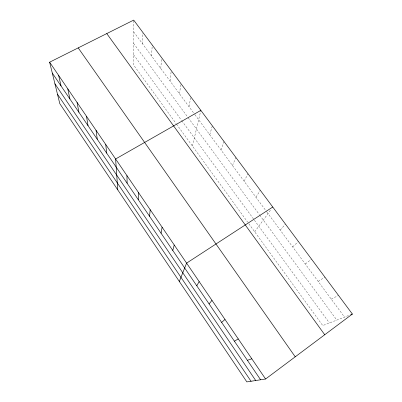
<?xml version="1.0" encoding="UTF-8"?>
<svg xmlns="http://www.w3.org/2000/svg" width="402" height="402" viewBox="0 0 402 402"><rect width="100%" height="100%" fill="white"/><g stroke="black" fill="none" stroke-linecap="round" stroke-linejoin="round"><path stroke-width="0.3" stroke-dasharray="2.01 1.51" d="M133.69 20.718L133.549 64.933L176.161 123.63M142.569 43.863L142.876 33.07M151.604 56.084L152.222 45.004M160.76 68.471L161.624 58.315M170.041 81.023L171.192 71.219M179.443 93.746L180.99 83.676M188.975 106.646L190.734 97.535M192.422 146.037L200.714 110.957M209.749 134.745L212.351 125.831M221.03 150.011L224.035 141.539M232.492 165.518L235.914 157.504M244.14 181.272L247.994 173.739M255.979 197.287L260.275 190.246M254.702 231.828L270.933 209.542M280.234 230.105L285.465 224.105M292.666 246.923L298.384 241.476M305.309 264.024L311.53 259.144M318.163 281.415L324.906 277.124M331.238 299.103L338.519 295.42M348.454 315.57L322.751 325.57L247.888 222.442M133.655 31.803L194.553 114.188M194.925 114.691L266.551 211.588M266.913 212.08L344.534 317.098M133.62 43.436L187.84 117.258M188.196 117.746L259.325 214.593M259.687 215.085L336.816 320.098M133.585 54.682L181.413 120.203M181.769 120.69L329.429 322.972M176.518 124.128L247.526 221.944"/><path stroke-width="0.6" d="M138.253 199.628L138.459 192.508M149.569 216.286L150.182 209.703M161.071 233.225L162.106 227.2M172.77 250.451L174.242 245.004M179.327 281.46L186.598 263.124L272.762 207.035M196.779 285.802L199.171 281.571M209.1 303.937L211.975 300.349M221.633 322.394L225.009 319.474M265.591 379.001L352.378 314.047L133.69 20.1L49.622 62.199L59.808 103.651L246.838 381.9L265.591 379.001L49.622 62.199M234.391 341.182L238.285 338.946M200.849 110.374L115.61 158.991L117.781 189.895M350.695 314.701L352.378 314.047M247.381 360.303L251.813 358.79M106.771 33.582L324.726 334.74M78.199 47.888L295.234 356.815M52.29 73.058L260.602 379.769M54.938 83.832L255.707 380.528M57.486 94.209L251.039 381.252M58.647 75.435L61.039 85.943M67.797 88.862L69.913 99.003M77.084 102.48L78.908 112.243M86.505 116.299L88.028 125.675M96.063 130.323L97.279 139.298M105.766 144.549L106.661 153.112M126.937 175.609L127.127 183.247"/></g></svg>
